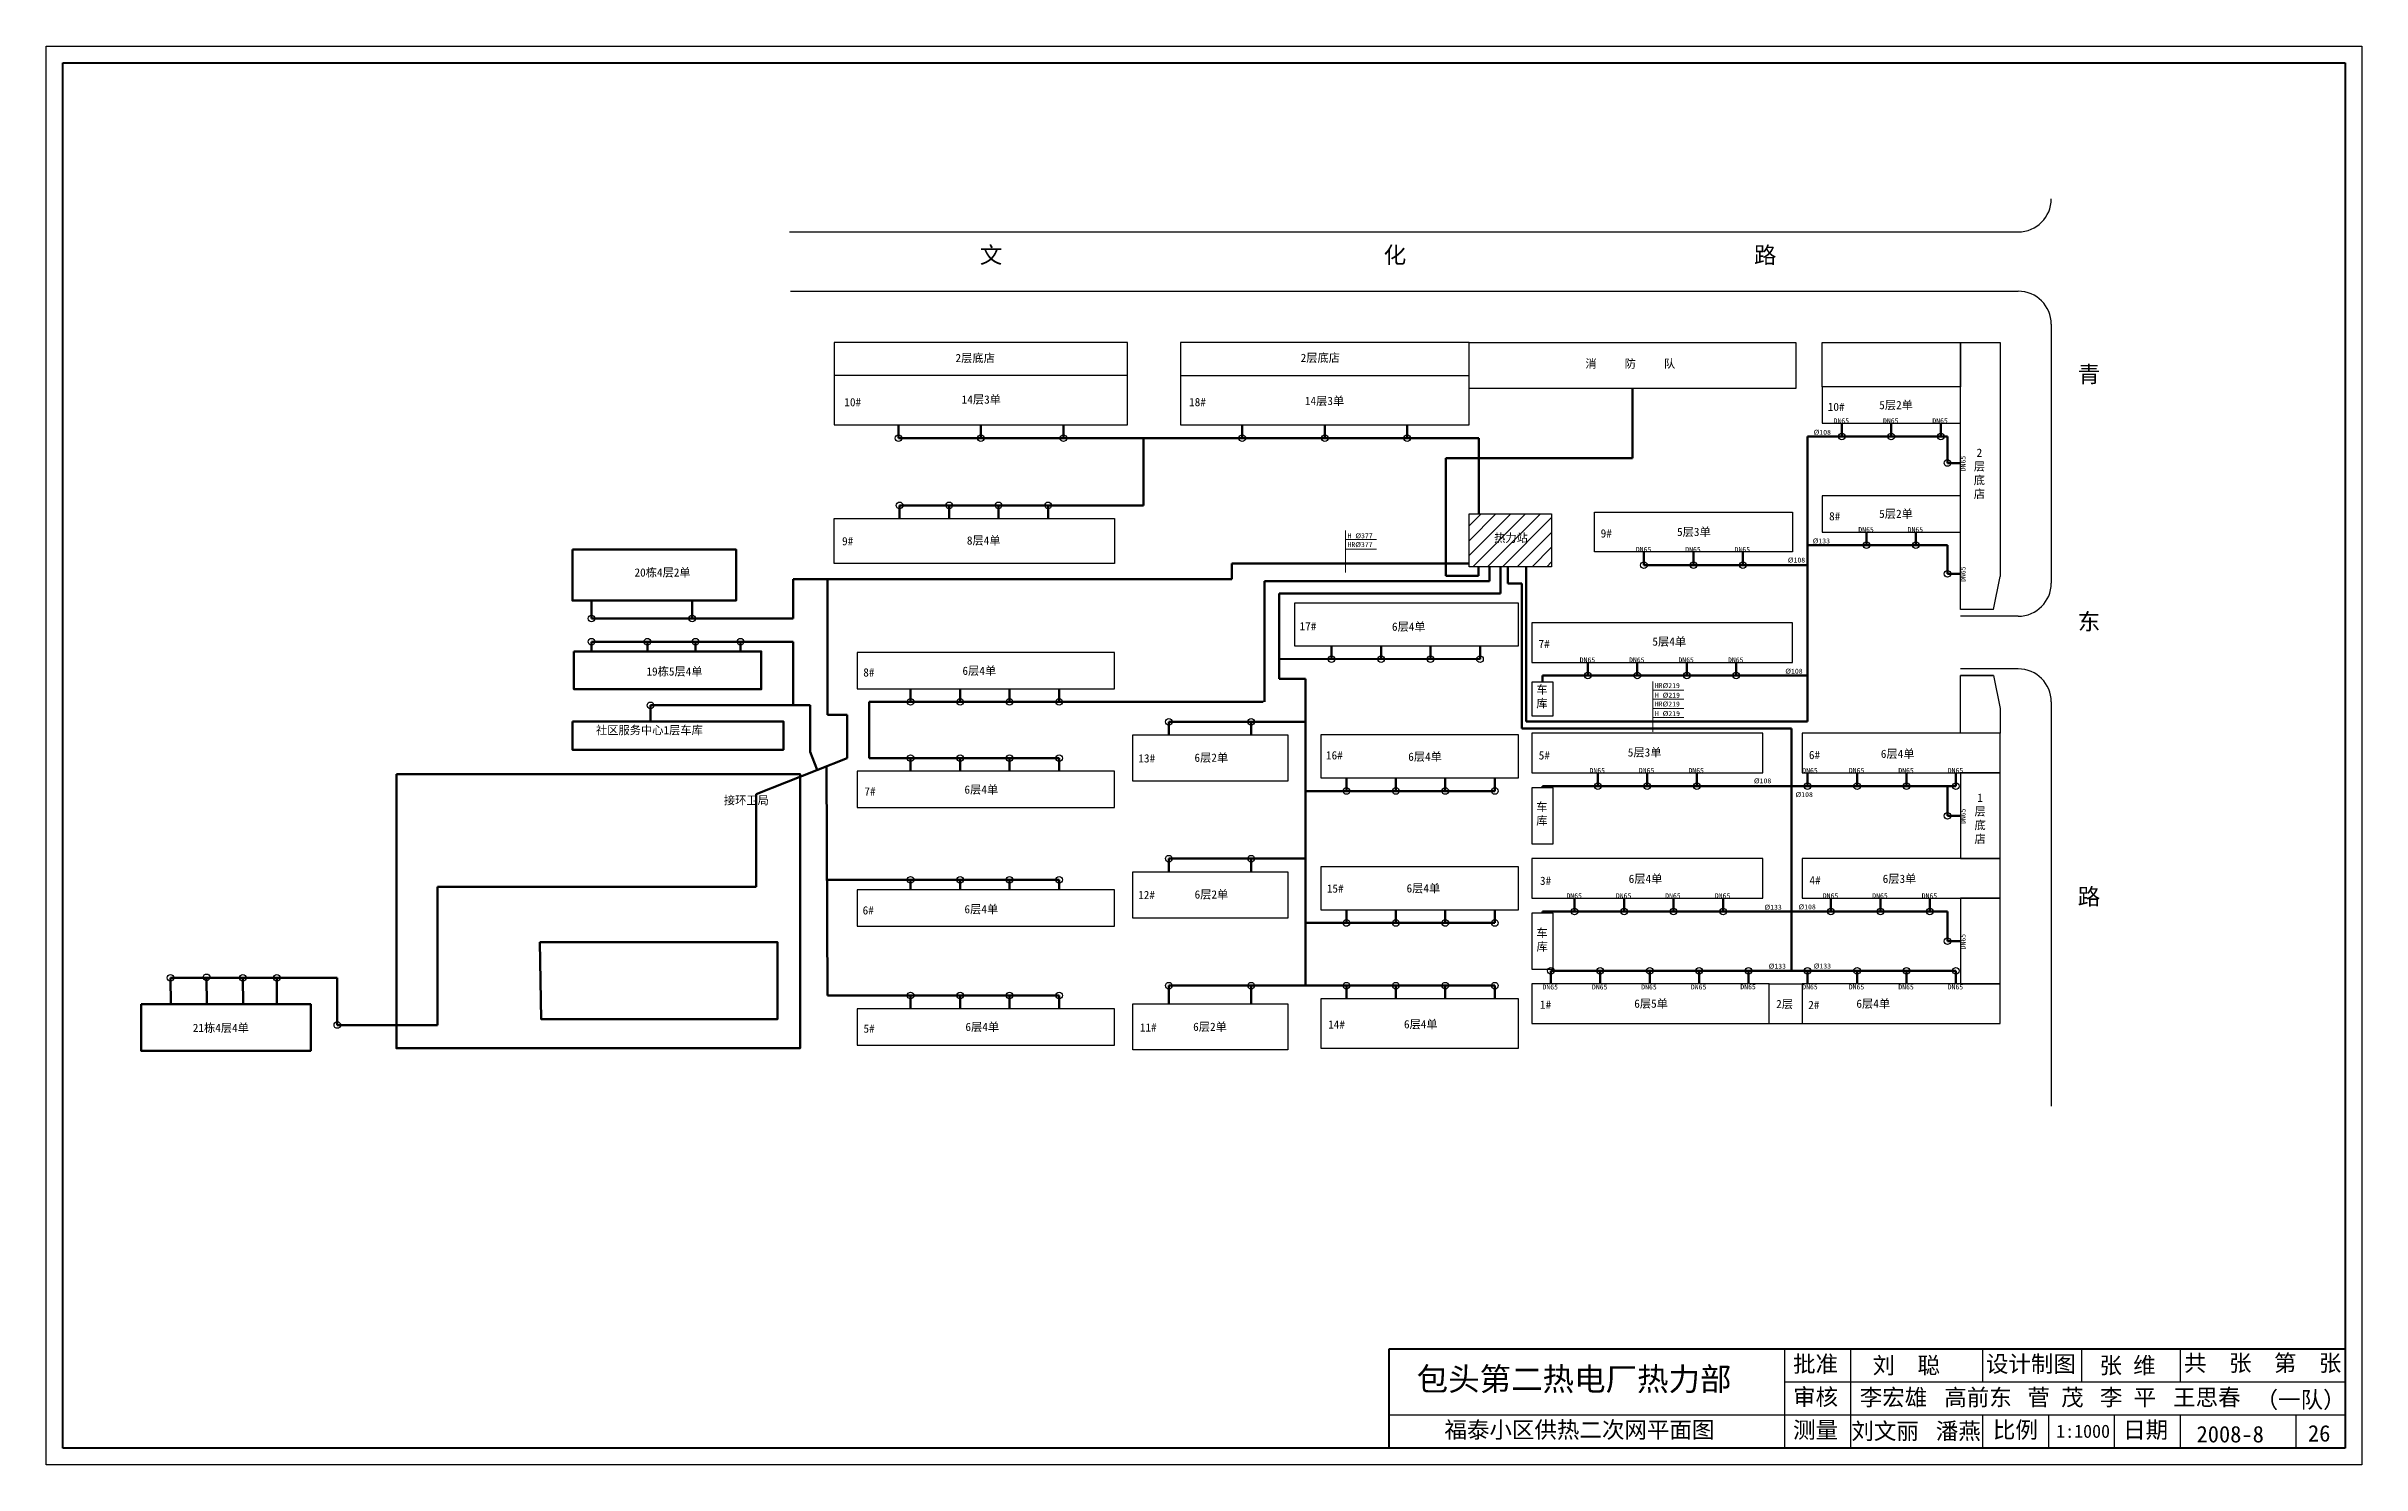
# Model space of a CAD drawing. Header units: millimetres. Extents: x 612 to 1314, y 285 to 715.
import ezdxf

# ---------------------------------------------------------------- set-up
doc = ezdxf.new("R2010")
doc.units = ezdxf.units.MM
doc.layers.add('标注', color=7, linetype='Continuous', lineweight=18)
doc.layers.add('管道', color=7, linetype='Continuous', lineweight=50)
doc.layers.add('边线', color=1, linetype='Continuous')

msp = doc.modelspace()

# ---------------------------------------------------------------- hatches: boundary and pattern name
at = {"layer": '标注'}
h = msp.add_hatch(dxfattribs=at)
h.set_pattern_fill('ANSI31', color=5, style=0)
h.set_pattern_definition([(45, (89, 15), (-2.245064, 2.245064), [])])
h.paths.add_polyline_path([(1068.56, 557.58), (1068.56, 573.58), (1043.56, 573.58), (1043.56, 557.58)])
h.paths.add_polyline_path([(1050.35, 563.51), (1062.27, 563.51), (1062.27, 568.31), (1050.35, 568.31)], flags=24)

# ---------------------------------------------------------------- linework, layer by layer
at = {"lineweight": 40}
for p, q in [((617.13, 290.35), (617.13, 710.35)), ((617.13, 710.35), (1309.18, 710.35)), ((1309.18, 710.35), (1309.18, 290.35)), ((1309.18, 320.35), (1019.18, 320.35)), ((1019.18, 320.35), (1019.18, 290.35)), ((1309.18, 290.35), (617.13, 290.35))]:
    msp.add_line(p, q, dxfattribs=at)
for p, q in [((837.47, 659.08), (1210.06, 659.08)), ((837.77, 641.08), (1210.06, 641.08)), ((940.01, 625.58), (851.01, 625.58)), ((851.01, 625.58), (851.01, 600.58)), ((940.01, 600.58), (940.01, 625.58)), ((1043.56, 625.58), (956.01, 625.58)), ((956.01, 625.58), (956.01, 615.58)), ((1043.56, 611.58), (1043.56, 625.58)), ((1043.56, 625.58), (1142.56, 625.58)), ((1043.56, 615.58), (1043.56, 625.58)), ((1142.56, 625.58), (1142.56, 611.58)), ((1150.56, 625.58), (1191.06, 625.58)), ((1150.56, 612.08), (1150.56, 625.58)), ((1191.06, 625.58), (1204.56, 625.58)), ((1192.56, 625.58), (1192.56, 612.08)), ((1192.56, 544.58), (1192.56, 625.58)), ((1204.56, 625.58), (1204.56, 554.58)), ((1220.06, 631.08), (1220.06, 552.58)), ((940.01, 615.58), (851.01, 615.58)), ((956.01, 615.58), (1043.56, 615.58)), ((956.01, 615.58), (956.01, 600.58)), ((1043.56, 600.58), (1043.56, 615.58)), ((1142.56, 611.58), (1043.56, 611.58)), ((1192.56, 612.08), (1150.56, 612.08)), ((1150.56, 612.08), (1150.56, 601.08)), ((1192.56, 601.08), (1192.56, 612.08)), ((851.01, 600.58), (940.01, 600.58)), ((956.01, 600.58), (1043.56, 600.58)), ((1150.56, 601.08), (1192.56, 601.08)), ((1150.56, 579.08), (1150.56, 568.08)), ((1192.56, 579.08), (1150.56, 579.08)), ((1192.56, 568.08), (1192.56, 579.08)), ((851.01, 558.58), (851.01, 572.18)), ((851.01, 572.18), (936.01, 572.18)), ((936.01, 572.18), (936.01, 558.58)), ((1043.56, 573.58), (1068.56, 573.58)), ((1043.56, 557.58), (1043.56, 573.58)), ((1068.56, 573.58), (1068.56, 557.58)), ((1081.56, 562.08), (1081.56, 574.08)), ((1081.56, 574.08), (1141.56, 574.08)), ((1141.56, 574.08), (1141.56, 562.08)), ((1141.56, 562.08), (1081.56, 562.08)), ((1150.56, 568.08), (1192.56, 568.08)), ((936.01, 558.58), (851.01, 558.58)), ((1068.56, 557.58), (1043.56, 557.58)), ((1202.56, 544.58), (1204.56, 554.58)), ((1058.56, 546.58), (990.56, 546.58)), ((990.56, 546.58), (990.56, 533.58)), ((1058.56, 533.58), (1058.56, 546.58)), ((1141.56, 540.58), (1062.56, 540.58)), ((1062.56, 540.58), (1062.56, 528.58)), ((1141.56, 528.58), (1141.56, 540.58)), ((1202.56, 544.58), (1192.56, 544.58)), ((1210.06, 542.58), (1192.56, 542.58)), ((990.56, 533.58), (1058.56, 533.58)), ((936.01, 531.58), (858.01, 531.58)), ((858.01, 531.58), (858.01, 520.58)), ((936.01, 520.58), (936.01, 531.58)), ((1062.56, 528.58), (1141.56, 528.58)), ((1210.06, 526.58), (1192.56, 526.58)), ((858.01, 520.58), (936.01, 520.58)), ((1062.56, 522.61), (1062.56, 512.41)), ((1069.06, 522.61), (1062.56, 522.61)), ((1069.06, 512.41), (1069.06, 522.61)), ((1192.56, 524.58), (1202.56, 524.58)), ((1192.56, 507.08), (1192.56, 524.58)), ((1202.56, 524.58), (1192.56, 524.58)), ((1202.56, 524.58), (1204.56, 514.58)), ((1202.56, 524.58), (1204.56, 514.58)), ((1204.56, 514.58), (1204.56, 507.08)), ((1220.06, 516.58), (1220.06, 394.07)), ((941.56, 492.58), (941.56, 506.58)), ((941.56, 506.58), (988.56, 506.58)), ((988.56, 506.58), (988.56, 492.58)), ((998.56, 506.58), (998.56, 493.58)), ((1058.56, 506.58), (998.56, 506.58)), ((1058.56, 493.58), (1058.56, 506.58)), ((1062.56, 512.41), (1069.06, 512.41)), ((1132.56, 507.08), (1062.56, 507.08)), ((1062.56, 507.08), (1062.56, 495.08)), ((1132.56, 495.08), (1132.56, 507.08)), ((1204.56, 507.08), (1144.56, 507.08)), ((1144.56, 507.08), (1144.56, 495.08)), ((1204.56, 507.08), (1192.56, 507.08)), ((1204.56, 495.08), (1204.56, 507.08)), ((858.01, 495.58), (858.01, 484.58)), ((936.01, 495.58), (858.01, 495.58)), ((936.01, 484.58), (936.01, 495.58)), ((988.56, 492.58), (941.56, 492.58)), ((998.56, 493.58), (1058.56, 493.58)), ((1062.56, 495.08), (1132.56, 495.08)), ((1144.56, 495.08), (1204.56, 495.08)), ((1192.56, 495.08), (1192.56, 469.08)), ((1204.56, 495.08), (1192.56, 495.08)), ((1204.56, 469.08), (1204.56, 495.08)), ((858.01, 484.58), (936.01, 484.58)), ((1069.06, 490.58), (1062.56, 490.58)), ((1062.56, 490.58), (1062.56, 473.58)), ((1069.06, 473.58), (1069.06, 490.58)), ((1062.56, 473.58), (1069.06, 473.58)), ((941.56, 465.08), (988.56, 465.08)), ((941.56, 451.08), (941.56, 465.08)), ((988.56, 465.08), (988.56, 451.08)), ((998.56, 466.58), (998.56, 453.58)), ((1058.56, 466.58), (998.56, 466.58)), ((1058.56, 453.58), (1058.56, 466.58)), ((1132.56, 469.08), (1062.56, 469.08)), ((1062.56, 469.08), (1062.56, 457.08)), ((1132.56, 457.08), (1132.56, 469.08)), ((1144.56, 469.08), (1144.56, 457.08)), ((1204.56, 469.08), (1144.56, 469.08)), ((1192.56, 469.08), (1204.56, 469.08)), ((1204.56, 457.08), (1204.56, 469.08)), ((858.01, 459.58), (858.01, 448.58)), ((936.01, 459.58), (858.01, 459.58)), ((936.01, 448.58), (936.01, 459.58)), ((1062.56, 457.08), (1132.56, 457.08)), ((1144.56, 457.08), (1204.56, 457.08)), ((1192.56, 457.08), (1192.56, 431.08)), ((1204.56, 457.08), (1192.56, 457.08)), ((1204.56, 431.08), (1204.56, 457.08)), ((988.56, 451.08), (941.56, 451.08)), ((998.56, 453.58), (1058.56, 453.58)), ((1062.56, 452.58), (1062.56, 435.58)), ((1069.06, 452.58), (1062.56, 452.58)), ((1069.06, 435.58), (1069.06, 452.58)), ((858.01, 448.58), (936.01, 448.58)), ((1062.56, 435.58), (1069.06, 435.58)), ((1134.56, 431.08), (1062.56, 431.08)), ((1062.56, 431.08), (1062.56, 419.08)), ((1134.56, 419.08), (1134.56, 431.08)), ((1134.56, 431.08), (1144.56, 431.08)), ((1204.56, 431.08), (1144.56, 431.08)), ((1144.56, 431.08), (1144.56, 419.08)), ((1192.56, 431.08), (1204.56, 431.08)), ((1204.56, 419.08), (1204.56, 431.08)), ((858.01, 423.58), (858.01, 412.58)), ((936.01, 423.58), (858.01, 423.58)), ((936.01, 412.58), (936.01, 423.58)), ((941.56, 411.08), (941.56, 425.08)), ((941.56, 425.08), (988.56, 425.08)), ((988.56, 425.08), (988.56, 411.08)), ((998.56, 426.58), (998.56, 411.58)), ((1058.56, 426.58), (998.56, 426.58)), ((1058.56, 411.58), (1058.56, 426.58)), ((1062.56, 419.08), (1134.56, 419.08)), ((1134.56, 419.08), (1144.56, 419.08)), ((1144.56, 419.08), (1204.56, 419.08)), ((858.01, 412.58), (936.01, 412.58)), ((988.56, 411.08), (941.56, 411.08)), ((998.56, 411.58), (1058.56, 411.58)), ((1139.18, 320.35), (1139.18, 290.35)), ((1159.18, 320.35), (1159.18, 290.35)), ((1199.18, 320.35), (1199.18, 310.35)), ((1229.22, 320.35), (1229.22, 310.35)), ((1259.18, 320.35), (1259.18, 310.35)), ((1309.18, 310.35), (1139.18, 310.35)), ((1309.18, 300.35), (1019.18, 300.35)), ((1199.18, 300.35), (1199.18, 290.35)), ((1219.18, 300.35), (1219.18, 290.35)), ((1239.18, 300.35), (1239.18, 290.35)), ((1259.18, 300.35), (1259.18, 290.35)), ((1294.18, 300.35), (1294.18, 290.35))]:
    msp.add_line(p, q)
for centre in [(870.51, 596.58), (895.51, 596.58), (920.51, 596.58), (974.78, 596.58), (999.78, 596.58), (1024.78, 596.58), (1156.56, 597.08), (1171.56, 597.08), (1186.56, 597.08), (1188.56, 589.02), (870.87, 576.18), (885.87, 576.18), (900.87, 576.18), (915.87, 576.18), (1164.02, 564.08), (1179.02, 564.08), (1096.56, 558.08), (1111.56, 558.08), (1126.56, 558.08), (1188.56, 555.44), (777.45, 541.88), (808, 541.88), (777.45, 534.85), (794.38, 534.85), (808.97, 534.85), (822.6, 534.85), (1001.85, 529.58), (1016.85, 529.58), (1031.85, 529.58), (1046.85, 529.58), (1079.55, 524.58), (1094.55, 524.58), (1109.55, 524.58), (1124.55, 524.58), (795.35, 515.56), (874.21, 516.58), (889.21, 516.58), (904.21, 516.58), (919.21, 516.58), (952.49, 510.58), (977.49, 510.58), (874.21, 499.57), (889.21, 499.57), (904.21, 499.57), (919.21, 499.57), (1082.56, 491.08), (1097.56, 491.08), (1112.56, 491.08), (1146.16, 491.08), (1161.16, 491.08), (1176.16, 491.08), (1191.16, 491.08), (1006.33, 489.58), (1021.33, 489.58), (1036.33, 489.58), (1051.33, 489.58), (1188.56, 482.08), (874.21, 462.63), (889.21, 462.63), (904.21, 462.63), (919.21, 462.63), (952.49, 469.08), (977.49, 469.08), (1006.33, 449.58), (1021.33, 449.58), (1036.33, 449.58), (1051.33, 449.58), (1075.54, 453.08), (1090.54, 453.08), (1105.54, 453.08), (1120.54, 453.08), (1153.25, 453.08), (1168.25, 453.08), (1183.25, 453.08), (1188.56, 444.08), (1068.29, 435.08), (1083.29, 435.08), (1098.29, 435.08), (1113.29, 435.08), (1128.29, 435.08), (1146.16, 435.08), (1161.16, 435.08), (1176.16, 435.08), (1191.16, 435.08), (649.82, 432.98), (660.75, 433.1), (671.69, 432.98), (682.02, 432.98), (874.21, 427.58), (889.21, 427.58), (904.21, 427.58), (919.21, 427.58), (952.49, 430.58), (977.49, 430.58), (1006.33, 430.58), (1021.33, 430.58), (1036.33, 430.58), (1051.33, 430.58), (700.37, 418.64)]:
    msp.add_circle(centre, 1)
for centre, start, end in [((1210.06, 669.08), 270, 360), ((1210.06, 631.08), 0, 90), ((1210.06, 552.58), 270, 0), ((1210.06, 516.58), 0, 90)]:
    msp.add_arc(centre, 10, start, end)
at = {"layer": '标注'}
for p, q in [((1006.09, 555.86), (1006.09, 568.6)), ((1006.09, 565.8), (1015.5, 565.8)), ((1006.09, 562.89), (1015.5, 562.89)), ((1099.26, 507.54), (1099.26, 522.83)), ((1099.26, 520.18), (1108.67, 520.18)), ((1099.26, 517.47), (1108.67, 517.47)), ((1099.26, 514.6), (1108.67, 514.6)), ((1099.26, 511.89), (1108.67, 511.89))]:
    msp.add_line(p, q, dxfattribs=at)
at = {"layer": '管道'}
for p, q in [((1093.06, 590.47), (1093.06, 611.58)), ((870.51, 600.58), (870.51, 596.58)), ((895.51, 600.58), (895.51, 596.58)), ((920.51, 600.58), (920.51, 596.58)), ((974.78, 600.58), (974.78, 596.58)), ((999.78, 600.58), (999.78, 596.58)), ((1024.78, 600.58), (1024.78, 596.58)), ((1146.15, 510.63), (1146.15, 597.08)), ((1188.56, 597.08), (1146.15, 597.08)), ((1156.56, 597.08), (1156.56, 601.08)), ((1171.56, 597.08), (1171.56, 601.08)), ((1186.56, 597.08), (1186.56, 601.08)), ((1188.56, 589.02), (1188.56, 597.08)), ((870.51, 596.58), (940.01, 596.58)), ((940.01, 596.58), (1046.46, 596.58)), ((944.83, 576.18), (944.83, 596.58)), ((1024.78, 596.58), (974.78, 596.58)), ((1036.52, 554.81), (1036.52, 590.47)), ((1036.52, 590.47), (1093.06, 590.47)), ((1046.46, 596.58), (1046.46, 573.58)), ((1192.56, 589.02), (1188.56, 589.02)), ((870.87, 576.18), (870.87, 572.18)), ((944.83, 576.18), (870.87, 576.18)), ((885.87, 576.18), (885.87, 572.18)), ((900.87, 576.18), (900.87, 572.18)), ((915.87, 576.18), (915.87, 572.18)), ((1096.56, 558.08), (1096.56, 562.08)), ((1111.56, 558.08), (1111.56, 562.08)), ((1126.56, 558.08), (1126.56, 562.08)), ((1188.56, 564.08), (1146.15, 564.08)), ((1164.02, 564.08), (1164.02, 568.08)), ((1179.02, 564.08), (1179.02, 568.08)), ((1188.56, 564.08), (1188.56, 555.44)), ((971.56, 553.79), (971.56, 558.57)), ((971.56, 558.57), (1043.56, 558.57)), ((1046.34, 554.81), (1036.52, 554.81)), ((1046.34, 557.58), (1046.34, 554.81)), ((1049.68, 553.21), (1049.68, 557.58)), ((1053.07, 557.58), (1053.07, 549.46)), ((1055.32, 557.58), (1055.32, 552.47)), ((1060.86, 557.58), (1060.86, 510.63)), ((1096.56, 558.08), (1146.15, 558.08)), ((1192.56, 555.44), (1188.56, 555.44)), ((838.55, 553.79), (971.56, 553.79)), ((838.55, 553.79), (838.55, 541.88)), ((848.98, 553.79), (848.98, 512.67)), ((981.48, 516.58), (981.48, 553.21)), ((981.48, 553.21), (1049.68, 553.21)), ((985.94, 549.46), (1053.07, 549.46)), ((985.94, 523.6), (985.94, 549.46)), ((1055.32, 552.47), (1059.54, 552.47)), ((1059.54, 552.47), (1059.54, 508.51)), ((777.45, 547.29), (777.45, 541.88)), ((838.55, 541.88), (777.45, 541.88)), ((808, 547.29), (808, 541.88)), ((777.45, 534.85), (838.55, 534.85)), ((777.45, 534.85), (777.45, 531.89)), ((794.38, 534.85), (794.38, 531.89)), ((808.97, 534.85), (808.97, 531.89)), ((822.6, 534.85), (822.6, 531.89)), ((838.55, 534.85), (838.55, 515.56)), ((1001.85, 533.58), (1001.85, 529.58)), ((1016.85, 533.58), (1016.85, 529.58)), ((1031.85, 533.58), (1031.85, 529.58)), ((1046.85, 533.58), (1046.85, 529.58)), ((1046.85, 529.58), (985.94, 529.67)), ((1079.55, 524.58), (1079.55, 528.58)), ((1094.55, 524.58), (1094.55, 528.58)), ((1109.55, 524.58), (1109.55, 528.58)), ((1124.55, 524.58), (1124.55, 528.58)), ((874.21, 520.58), (874.21, 516.58)), ((889.21, 520.58), (889.21, 516.58)), ((904.21, 520.58), (904.21, 516.58)), ((919.21, 520.58), (919.21, 516.58)), ((993.91, 523.6), (985.94, 523.6)), ((993.91, 523.6), (993.91, 430.58)), ((1065.81, 522.61), (1065.81, 524.58)), ((1065.81, 524.58), (1146.15, 524.58)), ((795.35, 515.56), (838.55, 515.56)), ((795.35, 515.56), (795.35, 510.69)), ((838.55, 515.56), (843.72, 515.56)), ((843.72, 515.56), (843.72, 501.41)), ((848.98, 512.67), (854.98, 512.67)), ((854.98, 512.67), (854.98, 499.55)), ((919.21, 516.58), (861.68, 516.58)), ((861.68, 516.58), (861.68, 499.57)), ((918.21, 516.58), (981.12, 516.58)), ((952.49, 510.58), (952.49, 506.58)), ((952.49, 510.58), (993.91, 510.58)), ((977.49, 510.58), (977.49, 506.58)), ((1059.54, 508.51), (1141.29, 508.51)), ((1060.86, 510.63), (1146.15, 510.63)), ((1141.29, 508.51), (1141.29, 435.08)), ((854.98, 499.55), (827.41, 488.66)), ((843.72, 501.41), (845.88, 495.96)), ((919.21, 499.57), (861.68, 499.57)), ((874.21, 499.57), (874.21, 495.57)), ((889.21, 499.57), (889.21, 495.57)), ((904.21, 499.57), (904.21, 495.57)), ((919.21, 499.57), (919.21, 495.57)), ((848.98, 427.58), (848.73, 497.08)), ((1006.33, 493.58), (1006.33, 489.58)), ((1021.33, 493.58), (1021.33, 489.58)), ((1036.33, 493.58), (1036.33, 489.58)), ((1051.33, 493.58), (1051.33, 489.58)), ((1082.56, 491.08), (1082.56, 495.08)), ((1097.56, 491.08), (1097.56, 495.08)), ((1112.56, 491.08), (1112.56, 495.08)), ((1146.16, 491.08), (1146.16, 495.08)), ((1161.16, 491.08), (1161.16, 495.08)), ((1176.16, 491.08), (1176.16, 495.08)), ((1191.16, 491.08), (1191.16, 495.08)), ((827.41, 488.66), (827.41, 460.5)), ((1051.33, 489.58), (993.91, 489.58)), ((1065.81, 490.58), (1065.81, 491.08)), ((1065.81, 491.08), (1141.29, 491.08)), ((1141.29, 491.08), (1191.16, 491.08)), ((1188.56, 482.08), (1188.56, 491.08)), ((1192.56, 482.08), (1188.56, 482.08)), ((952.49, 469.08), (952.49, 465.08)), ((952.49, 469.08), (993.91, 469.08)), ((977.49, 469.08), (977.49, 465.08)), ((827.41, 460.5), (730.77, 460.5)), ((730.77, 460.5), (730.77, 437.96)), ((919.21, 462.63), (848.98, 462.63)), ((874.21, 462.63), (874.21, 459.58)), ((889.21, 462.63), (889.21, 459.58)), ((904.21, 462.63), (904.21, 459.58)), ((919.21, 462.63), (919.21, 459.58)), ((1075.54, 453.08), (1075.54, 457.08)), ((1090.54, 453.08), (1090.54, 457.08)), ((1105.54, 453.08), (1105.54, 457.08)), ((1120.54, 453.08), (1120.54, 457.08)), ((1153.25, 453.08), (1153.25, 457.08)), ((1168.25, 453.08), (1168.25, 457.08)), ((1183.25, 453.08), (1183.25, 457.08)), ((1051.33, 449.58), (993.91, 449.58)), ((1006.33, 453.58), (1006.33, 449.58)), ((1021.33, 453.58), (1021.33, 449.58)), ((1036.33, 453.58), (1036.33, 449.58)), ((1051.33, 453.58), (1051.33, 449.58)), ((1065.81, 453.08), (1141.29, 453.08)), ((1065.81, 453.08), (1065.81, 452.58)), ((1188.56, 453.08), (1141.29, 453.08)), ((1188.56, 444.08), (1188.56, 453.08)), ((1192.56, 444.08), (1188.56, 444.08)), ((730.77, 437.96), (730.77, 431.42)), ((700.37, 432.98), (649.82, 432.98)), ((649.82, 432.98), (649.87, 424.92)), ((660.75, 432.98), (660.76, 424.92)), ((671.69, 432.98), (671.83, 424.92)), ((682.02, 432.98), (682.07, 424.92)), ((700.37, 418.64), (700.37, 432.98)), ((730.77, 431.42), (730.77, 418.64)), ((952.49, 430.58), (952.49, 425.08)), ((993.91, 430.58), (952.49, 430.58)), ((977.49, 430.58), (977.49, 425.08)), ((993.91, 430.58), (1051.33, 430.58)), ((1006.33, 430.58), (1006.33, 426.58)), ((1021.33, 430.58), (1021.33, 426.58)), ((1036.33, 430.58), (1036.33, 426.58)), ((1051.33, 430.58), (1051.33, 426.58)), ((1068.29, 431.08), (1068.29, 435.08)), ((1068.29, 435.08), (1141.29, 435.08)), ((1083.29, 431.08), (1083.29, 435.08)), ((1098.29, 431.08), (1098.29, 435.08)), ((1113.29, 431.08), (1113.29, 435.08)), ((1128.29, 431.08), (1128.29, 435.08)), ((1191.16, 435.08), (1141.29, 435.08)), ((1146.16, 431.08), (1146.16, 435.08)), ((1161.16, 431.08), (1161.16, 435.08)), ((1176.16, 431.08), (1176.16, 435.08)), ((1191.16, 431.08), (1191.16, 435.08)), ((848.98, 427.58), (919.21, 427.58)), ((874.21, 427.58), (874.21, 423.58)), ((889.21, 427.58), (889.21, 423.58)), ((904.21, 427.58), (904.21, 423.58)), ((919.21, 427.58), (919.21, 423.58)), ((730.77, 418.64), (700.37, 418.64))]:
    msp.add_line(p, q, dxfattribs=at)
for points in [[(771.64, 562.78), (821.29, 562.78), (821.29, 547.29), (771.64, 547.29)], [(772.09, 531.89), (828.93, 531.89), (828.93, 520.44), (772.09, 520.44)], [(771.64, 510.69), (835.65, 510.69), (835.65, 502.08), (771.64, 502.08)], [(718.31, 494.69), (840.69, 494.69), (840.69, 411.59), (718.31, 411.59)], [(761.78, 443.75), (833.88, 443.75), (833.88, 420.46), (762.18, 420.46)], [(640.88, 424.92), (692.31, 424.92), (692.31, 410.84), (640.88, 410.84)]]:
    msp.add_lwpolyline(points, close=True, dxfattribs=at)
at = {"layer": '边线'}
for p, q in [((612.13, 715.35), (1314.18, 715.35)), ((612.13, 285.35), (612.13, 715.35)), ((1314.18, 715.35), (1314.18, 285.35)), ((1314.18, 285.35), (612.13, 285.35))]:
    msp.add_line(p, q, dxfattribs=at)

# ---------------------------------------------------------------- texts
at = {"attachment_point": 1}
for s, insert, char_height, width in [('{\\fFangSong_GB2312|b0|i0|c134|p49;批准}', (1141.77, 318.41), 5, 88.5221), ('{\\fFangSong_GB2312|b0|i0|c134|p49;设计制图}', (1200.24, 318.41), 5, 88.5221), ('{\\fFangSong_GB2312|b0|i0|c134|p49;共  张  第  张}', (1260.32, 318.68), 5, 88.5221), ('{\\fSimHei|b0|i0|c134|p2;包头第二热电厂热力部}', (1027.63, 314.81), 7, 133.3392), ('{\\fFangSong_GB2312|b0|i0|c134|p49;审核}', (1141.77, 308.41), 5, 88.5221), ('{\\fSimSun|b0|i0|c134|p54;福泰小区供热二次网平面图}', (1036.08, 298.43), 5, 137.0379), ('{\\fFangSong_GB2312|b0|i0|c134|p49;测量}', (1141.77, 298.41), 5, 88.5221), ('{\\fFangSong_GB2312|b0|i0|c134|p49;比例}', (1202.36, 298.41), 5, 88.5221), ('{\\fFangSong_GB2312|b0|i0|c134|p49;日期}', (1241.85, 298.41), 5, 88.5221)]:
    msp.add_mtext(s, dxfattribs=dict(at, insert=insert, char_height=char_height, width=width))
at = {"layer": '标注'}
for s, insert, char_height, width, attachment_point in [('{\\fSimSun|b0|i0|c134|p54;文                                  化                               路}', (895.18, 654.58), 5, 302.781, 1), ('2{\\fSimSun|b0|i0|c134|p54;层底店}', (887.82, 622.1), 2.5, 25.7414, 1), ('2{\\fSimSun|b0|i0|c134|p54;层底店}', (992.46, 622.16), 2.5, 25.7414, 1), ('{\\fSimSun|b0|i0|c134|p54;消     防     队}', (1078.8, 620.38), 2.5, 44.2785, 1), ('{\\fSimSun|b0|i0|c134|p54;青\\P\\P\\P\\P\\P\\P\\P\\P\\P东\\P\\P\\P\\P\\P\\P\\P\\P\\P\\P路}', (1228.09, 618.45), 5, 7.0051, 1), ('10#', (854.09, 608.72), 2.5, 6.4354, 1), ('14{\\fSimSun|b0|i0|c134|p54;层}3{\\fSimSun|b0|i0|c134|p54;单}', (889.68, 609.52), 2.5, 19.828, 1), ('18#', (958.63, 608.74), 2.5, 6.4354, 1), ('14{\\fSimSun|b0|i0|c134|p54;层}3{\\fSimSun|b0|i0|c134|p54;单}', (993.75, 609.1), 2.5, 19.828, 1), ('10#', (1152.29, 607.29), 2.5, 6.4354, 1), ('5{\\fSimSun|b0|i0|c134|p54;层}2{\\fSimSun|b0|i0|c134|p54;单}', (1167.9, 607.83), 2.5, 19.828, 1), ('%%C108', (1147.99, 599.1), 1.5, 9.9494, 1), ('DN65', (1154.05, 602.58), 1.5, 6.3469, 1), ('DN65', (1169.04, 602.58), 1.5, 6.3469, 1), ('DN65', (1183.99, 602.58), 1.5, 6.3469, 1), ('2{\\fSimSun|b0|i0|c134|p54;层底店}', (1198.27, 585.75), 2.5, 4.8434, 5), ('9#', (1083.42, 568.93), 2.5, 6.4354, 1), ('5{\\fSimSun|b0|i0|c134|p54;层}3{\\fSimSun|b0|i0|c134|p54;单}', (1106.59, 569.4), 2.5, 19.828, 1), ('8#', (1152.7, 574.13), 2.5, 6.4354, 1), ('DN65', (1161.55, 569.58), 1.5, 6.3469, 1), ('5{\\fSimSun|b0|i0|c134|p54;层}2{\\fSimSun|b0|i0|c134|p54;单}', (1167.87, 574.87), 2.5, 19.828, 1), ('DN65', (1176.5, 569.58), 1.5, 6.3469, 1), ('9#', (853.41, 566.58), 2.5, 6.4354, 1), ('8{\\fSimSun|b0|i0|c134|p54;层}4{\\fSimSun|b0|i0|c134|p54;单}', (891.26, 566.78), 2.5, 19.828, 1), ('HR%%C377', (1006.67, 565.04), 1.5, 13.5629, 1), ('H %%C377', (1006.7, 567.71), 1.5, 13.5393, 1), ('{\\fSimSun|b0|i0|c134|p54;热力站}', (1051.13, 567.54), 2.5, 14.8596, 1), ('DN65', (1094.09, 563.58), 1.5, 6.3469, 1), ('DN65', (1109.08, 563.58), 1.5, 6.3469, 1), ('DN65', (1124.03, 563.58), 1.5, 6.3469, 1), ('%%C133', (1147.71, 566.15), 1.5, 9.9494, 1), ('20{\\fSimSun|b0|i0|c134|p2;栋}4{\\fSimSun|b0|i0|c134|p2;层2单}', (790.48, 557.08), 2.5, 22.1551, 1), ('%%C108', (1140.17, 560.35), 1.5, 9.9494, 1), ('17#', (992.14, 540.8), 2.5, 6.4354, 1), ('6{\\fSimSun|b0|i0|c134|p54;层}4{\\fSimSun|b0|i0|c134|p54;单}', (1020.15, 540.65), 2.5, 19.828, 1), ('7#', (1064.59, 535.42), 2.5, 6.4354, 1), ('5{\\fSimSun|b0|i0|c134|p54;层}4{\\fSimSun|b0|i0|c134|p54;单}', (1099.11, 536.14), 2.5, 19.828, 1), ('19{\\fSimSun|b0|i0|c134|p2;栋}5{\\fSimSun|b0|i0|c134|p2;层4单}', (794.1, 527.07), 2.5, 26.4556, 1), ('8#', (859.84, 526.79), 2.5, 6.4354, 1), ('6{\\fSimSun|b0|i0|c134|p54;层}4{\\fSimSun|b0|i0|c134|p54;单}', (889.92, 527.29), 2.5, 19.828, 1), ('DN65', (1077.06, 530.08), 1.5, 6.3469, 1), ('DN65', (1092.05, 530.08), 1.5, 6.3469, 1), ('DN65', (1107, 530.08), 1.5, 6.3469, 1), ('DN65', (1122.05, 530.08), 1.5, 6.3469, 1), ('%%C108', (1139.41, 526.67), 1.5, 9.9494, 1), ('{\\fSimSun|b0|i0|c134|p54;车库}', (1063.95, 521.57), 2.5, 3.4083, 1), ('HR%%C219', (1099.84, 522.29), 1.5, 13.5629, 1), ('HR%%C219', (1099.84, 516.71), 1.5, 13.5629, 1), ('H %%C219', (1099.87, 519.39), 1.5, 13.5393, 1), ('H %%C219', (1099.87, 513.81), 1.5, 13.5393, 1), ('{\\fSimSun|b0|i0|c134|p2;社区服务中心}1{\\fSimSun|b0|i0|c134|p2;层车库}', (778.8, 509.28), 2.5, 36.9242, 1), ('13#', (943.25, 500.74), 2.5, 6.4354, 1), ('6{\\fSimSun|b0|i0|c134|p54;层}2{\\fSimSun|b0|i0|c134|p54;单}', (960.27, 500.94), 2.5, 19.828, 1), ('16#', (1000.14, 501.66), 2.5, 6.4354, 1), ('6{\\fSimSun|b0|i0|c134|p54;层}4{\\fSimSun|b0|i0|c134|p54;单}', (1025.08, 501.23), 2.5, 19.828, 1), ('5#', (1064.65, 501.64), 2.5, 6.4354, 1), ('5{\\fSimSun|b0|i0|c134|p54;层}3{\\fSimSun|b0|i0|c134|p54;单}', (1091.65, 502.53), 2.5, 19.828, 1), ('6#', (1146.57, 501.75), 2.5, 6.4354, 1), ('6{\\fSimSun|b0|i0|c134|p54;层}4{\\fSimSun|b0|i0|c134|p54;单}', (1168.38, 502.11), 2.5, 19.828, 1), ('6{\\fSimSun|b0|i0|c134|p54;层}4{\\fSimSun|b0|i0|c134|p54;单}', (890.53, 491.28), 2.5, 19.828, 1), ('DN65', (1080.05, 496.58), 1.5, 6.3469, 1), ('DN65', (1095, 496.58), 1.5, 6.3469, 1), ('DN65', (1110.05, 496.58), 1.5, 6.3469, 1), ('%%C108', (1129.89, 493.41), 1.5, 9.9494, 1), ('DN65', (1144.56, 496.58), 1.5, 6.3469, 1), ('DN65', (1158.67, 496.58), 1.5, 7.2213, 1), ('DN65', (1173.68, 496.58), 1.5, 7.1697, 1), ('DN65', (1188.66, 496.58), 1.5, 7.2309, 1), ('{\\fSimSun|b0|i0|c134|p2;接环卫局}', (817.59, 488.03), 2.5, 19.828, 1), ('7#', (860.18, 490.7), 2.5, 6.4354, 1), ('{\\fSimSun|b0|i0|c134|p54;车库}', (1063.89, 486), 2.5, 3.4083, 1), ('%%C108', (1142.51, 489.25), 1.5, 9.9494, 1), ('1{\\fSimSun|b0|i0|c134|p54;层底店}', (1198.48, 481.16), 2.5, 3.9581, 5), ('3#', (1065.03, 463.62), 2.5, 6.4354, 1), ('6{\\fSimSun|b0|i0|c134|p54;层}4{\\fSimSun|b0|i0|c134|p54;单}', (1091.93, 464.22), 2.5, 19.828, 1), ('4#', (1146.75, 463.76), 2.5, 6.4354, 1), ('6{\\fSimSun|b0|i0|c134|p54;层}3{\\fSimSun|b0|i0|c134|p54;单}', (1168.94, 464.22), 2.5, 19.828, 1), ('12#', (943.18, 459.3), 2.5, 6.4354, 1), ('6{\\fSimSun|b0|i0|c134|p54;层}2{\\fSimSun|b0|i0|c134|p54;单}', (960.31, 459.46), 2.5, 19.828, 1), ('15#', (1000.39, 461.26), 2.5, 6.4354, 1), ('6{\\fSimSun|b0|i0|c134|p54;层}4{\\fSimSun|b0|i0|c134|p54;单}', (1024.57, 461.33), 2.5, 19.828, 1), ('DN65', (1073.06, 458.58), 1.5, 6.3469, 1), ('DN65', (1088.05, 458.58), 1.5, 6.3469, 1), ('DN65', (1103, 458.58), 1.5, 6.3469, 1), ('DN65', (1118.05, 458.58), 1.5, 6.3469, 1), ('DN65', (1150.77, 458.58), 1.5, 7.2213, 1), ('DN65', (1165.78, 458.58), 1.5, 7.1697, 1), ('DN65', (1180.76, 458.58), 1.5, 7.2309, 1), ('6#', (859.64, 454.66), 2.5, 6.4354, 1), ('6{\\fSimSun|b0|i0|c134|p54;层}4{\\fSimSun|b0|i0|c134|p54;单}', (890.53, 455.01), 2.5, 19.828, 1), ('%%C133', (1133.08, 455.11), 1.5, 9.9494, 1), ('%%C108', (1143.4, 455.2), 1.5, 9.9494, 1), ('{\\fSimSun|b0|i0|c134|p54;车库}', (1063.97, 447.79), 2.5, 3.4083, 1), ('%%C133', (1134.35, 437.24), 1.5, 9.9494, 1), ('%%C133', (1148.02, 437.28), 1.5, 8.0719, 1), ('DN65', (1065.8, 430.92), 1.5, 6.3469, 1), ('DN65', (1080.79, 430.92), 1.5, 6.3469, 1), ('DN65', (1095.74, 430.92), 1.5, 6.3469, 1), ('DN65', (1110.79, 430.92), 1.5, 6.3469, 1), ('DN65', (1125.78, 430.97), 1.5, 6.3469, 1), ('DN65', (1144.56, 430.94), 1.5, 6.3469, 1), ('DN65', (1158.67, 430.94), 1.5, 7.2213, 1), ('DN65', (1173.68, 430.94), 1.5, 7.1697, 1), ('DN65', (1188.66, 430.94), 1.5, 7.2309, 1), ('1#', (1065.04, 426.07), 2.5, 6.4354, 1), ('6{\\fSimSun|b0|i0|c134|p54;层}5{\\fSimSun|b0|i0|c134|p54;单}', (1093.61, 426.38), 2.5, 19.828, 1), ('2{\\fSimSun|b0|i0|c134|p54;层}', (1136.65, 426.26), 2.5, 5.7119, 1), ('2#', (1146.37, 425.98), 2.5, 6.4354, 1), ('6{\\fSimSun|b0|i0|c134|p54;层}4{\\fSimSun|b0|i0|c134|p54;单}', (1160.97, 426.36), 2.5, 19.828, 1), ('21{\\fSimSun|b0|i0|c134|p2;栋}4{\\fSimSun|b0|i0|c134|p2;层4单}', (656.55, 419.02), 2.5, 22.1551, 1), ('5#', (859.91, 418.81), 2.5, 6.4354, 1), ('6{\\fSimSun|b0|i0|c134|p54;层}4{\\fSimSun|b0|i0|c134|p54;单}', (890.82, 419.32), 2.5, 19.828, 1), ('11#', (943.7, 419.15), 2.5, 6.4354, 1), ('6{\\fSimSun|b0|i0|c134|p54;层}2{\\fSimSun|b0|i0|c134|p54;单}', (959.87, 419.35), 2.5, 19.828, 1), ('14#', (1000.79, 420.03), 2.5, 6.4354, 1), ('6{\\fSimSun|b0|i0|c134|p54;层}4{\\fSimSun|b0|i0|c134|p54;单}', (1023.79, 420.13), 2.5, 19.828, 1), ('{\\fKaiTi_GB2312|b0|i0|c134|p49;刘  聪}', (1165.88, 317.96), 5, 30.3874, 1), ('{\\fKaiTi_GB2312|b0|i0|c134|p49;张 维}', (1234.67, 317.96), 5, 30.3874, 1), ('{\\fKaiTi_GB2312|b0|i0|c134|p49;李宏雄}', (1162, 308.27), 5, 30.3874, 1), ('{\\fKaiTi_GB2312|b0|i0|c134|p49;高前东}', (1187.63, 308.27), 5, 30.3874, 1), ('{\\fKaiTi_GB2312|b0|i0|c134|p49;菅 茂}', (1212.84, 308.27), 5, 30.3874, 1), ('{\\fKaiTi_GB2312|b0|i0|c134|p49;李 平}', (1234.81, 308.27), 5, 30.3874, 1), ('{\\fKaiTi_GB2312|b0|i0|c134|p49;王思春}', (1257, 308.27), 5, 30.3874, 1), ('{\\fKaiTi_GB2312|b0|i0|c134|p49;（一队）}', (1282.01, 307.55), 5, 30.3874, 1), ('{\\fKaiTi_GB2312|b0|i0|c134|p49;刘文丽}', (1159.45, 298.04), 5, 30.3874, 1), ('{\\fKaiTi_GB2312|b0|i0|c134|p49;潘燕}', (1185.06, 298.04), 5, 30.3874, 1), ('{\\H0.8x;1:1000}', (1221.55, 297.49), 5, 42.6517, 1), ('2008-8', (1264.11, 297.1), 5, 42.6517, 1), ('26', (1297.89, 297.36), 5, 42.6517, 1)]:
    msp.add_mtext(s, dxfattribs=dict(at, insert=insert, char_height=char_height, width=width, attachment_point=attachment_point))
at = {"layer": '标注', "char_height": 1.5, "width": 3.133, "attachment_point": 1, "rotation": 90}
for insert in [(1192.56, 586.51), (1192.56, 552.97), (1192.56, 479.59), (1192.56, 441.57)]:
    msp.add_mtext('DN65', dxfattribs=dict(at, insert=insert))

doc.saveas('drawing.dxf')
